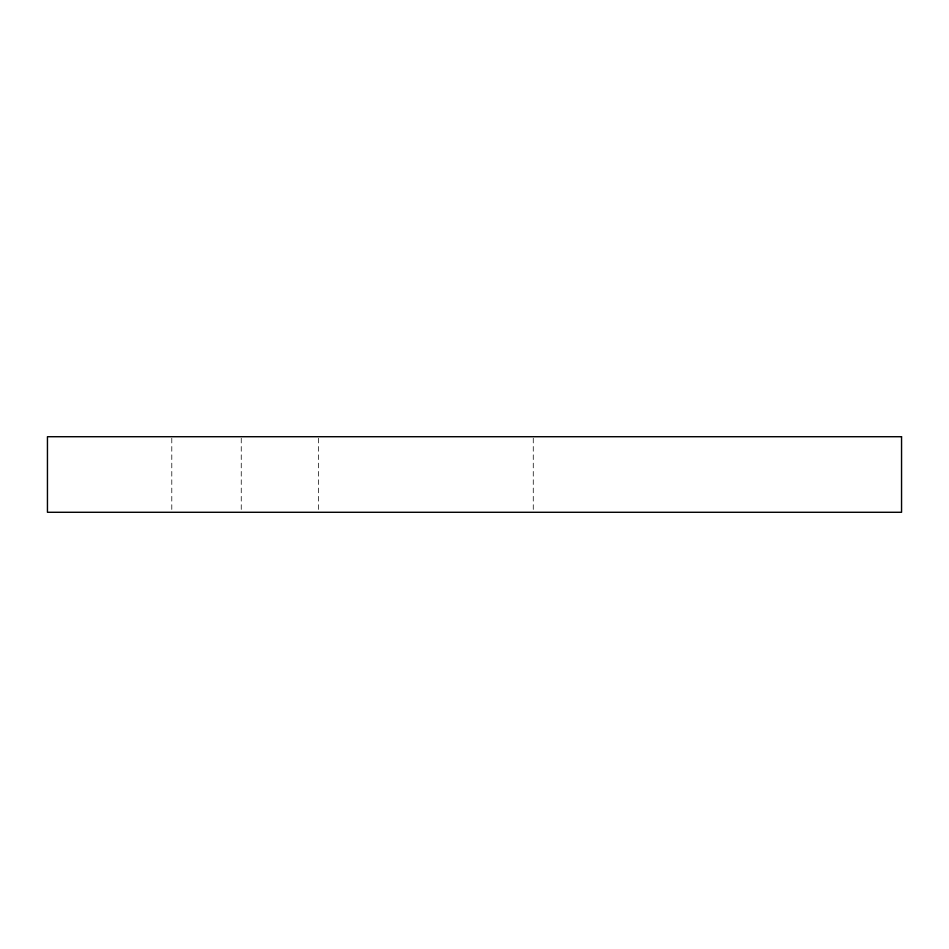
<?xml version="1.0" encoding="UTF-8"?>
<svg xmlns="http://www.w3.org/2000/svg" width="949" height="949" viewBox="0 0 949 949"><rect width="100%" height="100%" fill="white"/><g stroke="black" fill="none" stroke-linecap="round" stroke-linejoin="round"><path stroke-width="0.71" stroke-dasharray="4.75 3.56" d="M533.267 438.201L533.267 510.799M318.532 438.201L318.532 510.799M241.248 438.201L241.248 512.282M171.793 438.201L171.793 510.799"/><path stroke-width="1.42" d="M901.55 436.718L47.45 436.718L47.45 512.282L901.55 512.282L901.55 436.718"/></g></svg>
